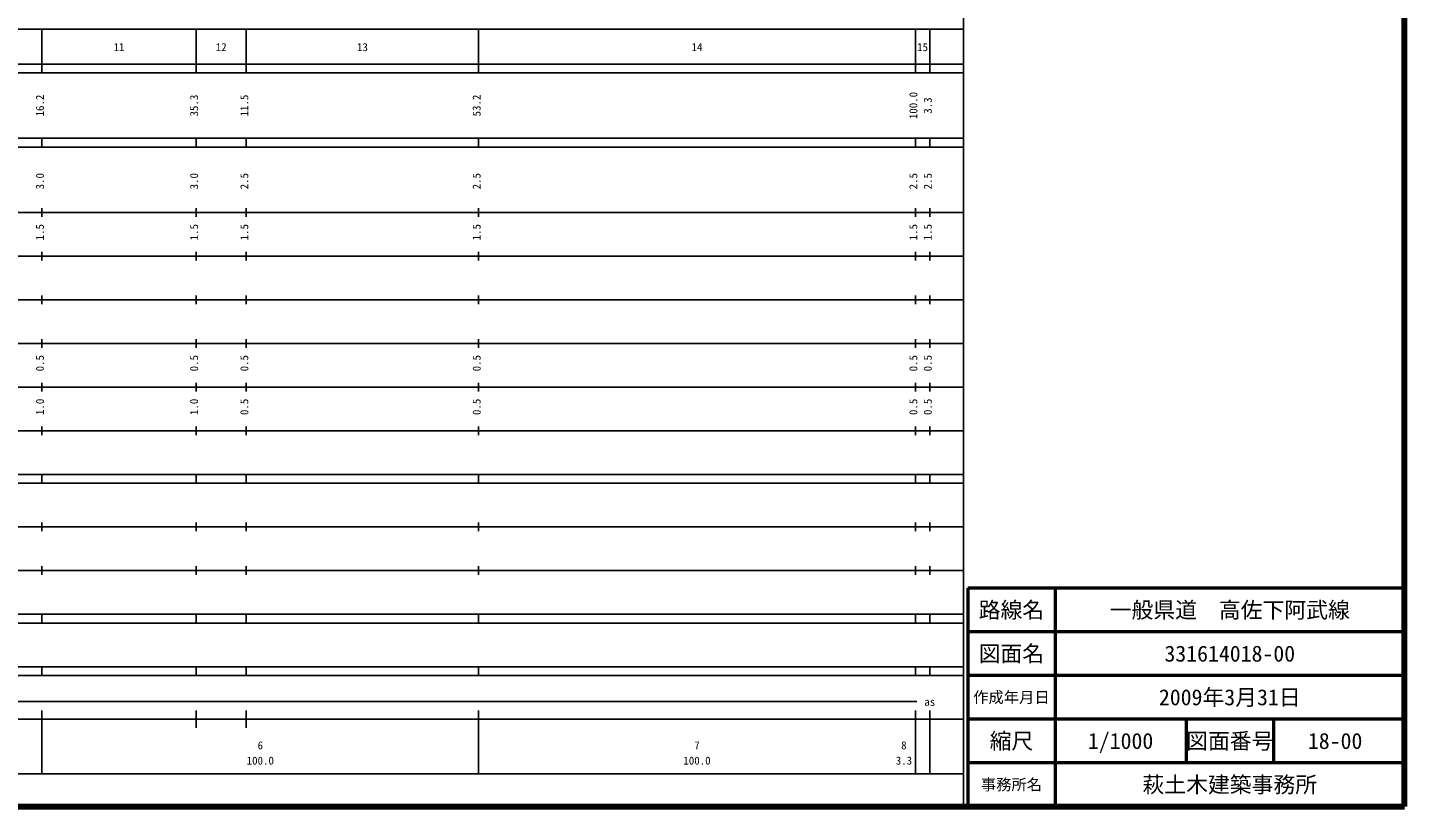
# Model space of a CAD drawing. Units: millimetres on the paper, enlarged 1000 times. Extents: x 40000 to 680000, y 20000 to 380000.
# Drawn here: x 364699 to 680000, y 20000 to 198357 of the extents above; entities that cross this region are included whole.
import ezdxf
from ezdxf.enums import TextEntityAlignment as Align

# ---------------------------------------------------------------- set-up
doc = ezdxf.new("R2010")
doc.units = ezdxf.units.MM
doc.header["$LTSCALE"] = 1000
for name, color, linetype, lineweight in [('M-TTL', 2, 'Continuous', 140), ('M-TTL-BAND', 7, 'Continuous', 25), ('M-TTL-FRAM', 2, 'Continuous', 50), ('M-TTL-LINE', 7, 'Continuous', 50)]:
    doc.layers.add(name, color=color, linetype=linetype, lineweight=lineweight)
doc.layers.add('M-TTL-TXT', color=7, linetype='Continuous')
doc.styles.add('ＭＳ ゴシック', font='')
doc.styles.get('ＭＳ ゴシック').set_extended_font_data('MS Gothic')

msp = doc.modelspace()

# ---------------------------------------------------------------- linework, layer by layer
at = {"layer": 'M-TTL'}
for p, q in [((680000, 20000), (680000, 380000)), ((40000, 20000), (680000, 20000))]:
    msp.add_line(p, q, dxfattribs=at)
at = {"layer": 'M-TTL-BAND'}
for p, q in [((579000, 20000), (579000, 370000)), ((68000, 198000), (579000, 198000)), ((368000, 188000), (368000, 198000)), ((403300, 188000), (403300, 198000)), ((414800, 188000), (414800, 198000)), ((468000, 188000), (468000, 198000)), ((568000, 188000), (568000, 198000)), ((571300, 188000), (571300, 198000)), ((40000, 190000), (579000, 190000)), ((40000, 188000), (579000, 188000)), ((40000, 173000), (579000, 173000)), ((40000, 171000), (579000, 171000)), ((368000, 171000), (368000, 173000)), ((403300, 171000), (403300, 173000)), ((414800, 171000), (414800, 173000)), ((468000, 171000), (468000, 173000)), ((568000, 171000), (568000, 173000)), ((571300, 171000), (571300, 173000)), ((40000, 156000), (579000, 156000)), ((368000, 155000), (368000, 157000)), ((403300, 155000), (403300, 157000)), ((414800, 155000), (414800, 157000)), ((468000, 155000), (468000, 157000)), ((568000, 155000), (568000, 157000)), ((571300, 155000), (571300, 157000)), ((46000, 146000), (579000, 146000)), ((368000, 145000), (368000, 147000)), ((403300, 145000), (403300, 147000)), ((414800, 145000), (414800, 147000)), ((468000, 145000), (468000, 147000)), ((568000, 145000), (568000, 147000)), ((571300, 145000), (571300, 147000)), ((52000, 136000), (579000, 136000)), ((368000, 135000), (368000, 137000)), ((403300, 135000), (403300, 137000)), ((414800, 135000), (414800, 137000)), ((468000, 135000), (468000, 137000)), ((568000, 135000), (568000, 137000)), ((571300, 135000), (571300, 137000)), ((368000, 125000), (368000, 127000)), ((403300, 125000), (403300, 127000)), ((414800, 125000), (414800, 127000)), ((468000, 125000), (468000, 127000)), ((568000, 125000), (568000, 127000)), ((571300, 125000), (571300, 127000)), ((46000, 126000), (579000, 126000)), ((368000, 115000), (368000, 117000)), ((403300, 115000), (403300, 117000)), ((414800, 115000), (414800, 117000)), ((468000, 115000), (468000, 117000)), ((568000, 115000), (568000, 117000)), ((571300, 115000), (571300, 117000)), ((52000, 116000), (579000, 116000)), ((46000, 106000), (579000, 106000)), ((368000, 105000), (368000, 107000)), ((403300, 105000), (403300, 107000)), ((414800, 105000), (414800, 107000)), ((468000, 105000), (468000, 107000)), ((568000, 105000), (568000, 107000)), ((571300, 105000), (571300, 107000)), ((40000, 96000), (579000, 96000)), ((368000, 94000), (368000, 96000)), ((403300, 94000), (403300, 96000)), ((414800, 94000), (414800, 96000)), ((468000, 94000), (468000, 96000)), ((568000, 94000), (568000, 96000)), ((571300, 94000), (571300, 96000)), ((40000, 94000), (579000, 94000)), ((49000, 84000), (579000, 84000)), ((368000, 83000), (368000, 85000)), ((403300, 83000), (403300, 85000)), ((414800, 83000), (414800, 85000)), ((468000, 83000), (468000, 85000)), ((568000, 83000), (568000, 85000)), ((571300, 83000), (571300, 85000)), ((40000, 74000), (579000, 74000)), ((368000, 73000), (368000, 75000)), ((403300, 73000), (403300, 75000)), ((414800, 73000), (414800, 75000)), ((468000, 73000), (468000, 75000)), ((568000, 73000), (568000, 75000)), ((571300, 73000), (571300, 75000)), ((40000, 64000), (579000, 64000)), ((368000, 62000), (368000, 64000)), ((403300, 62000), (403300, 64000)), ((414800, 62000), (414800, 64000)), ((468000, 62000), (468000, 64000)), ((568000, 62000), (568000, 64000)), ((571300, 62000), (571300, 64000)), ((40000, 62000), (579000, 62000)), ((40000, 52000), (579000, 52000)), ((368000, 50000), (368000, 52000)), ((403300, 50000), (403300, 52000)), ((414800, 50000), (414800, 52000)), ((468000, 50000), (468000, 52000)), ((568000, 50000), (568000, 52000)), ((571300, 50000), (571300, 52000)), ((40000, 50000), (579000, 50000)), ((273800, 44000), (568300, 44000)), ((368000, 27500), (368000, 42000)), ((403300, 38000), (403300, 42000)), ((414800, 38000), (414800, 42000)), ((468000, 27500), (468000, 42000)), ((568000, 27500), (568000, 42000)), ((571300, 27500), (571300, 42000)), ((40000, 40000), (579000, 40000)), ((68000, 27500), (579000, 27500))]:
    msp.add_line(p, q, dxfattribs=at)
at = {"layer": 'M-TTL-FRAM'}
for p, q in [((680000, 70000), (580000, 70000)), ((580000, 70000), (580000, 20000))]:
    msp.add_line(p, q, dxfattribs=at)
at = {"layer": 'M-TTL-LINE'}
for p, q in [((600000, 70000), (600000, 20000)), ((680000, 60000), (580000, 60000)), ((680000, 50000), (580000, 50000)), ((680000, 40000), (580000, 40000)), ((630000, 40000), (630000, 30000)), ((650000, 40000), (650000, 30000)), ((680000, 30000), (580000, 30000))]:
    msp.add_line(p, q, dxfattribs=at)

# ---------------------------------------------------------------- texts
at = {"layer": 'M-TTL-BAND', "style": 'ＭＳ ゴシック'}
for s, p in [('11', (385650, 192405)), ('12', (409050, 192405)), ('13', (441400, 192405)), ('14', (518000, 192405)), ('15', (569650, 192405)), ('as', (571300, 42500)), ('6', (418000, 32523)), ('7', (518000, 32523)), ('8', (565383, 32523)), ('100.0', (418000, 29033)), ('100.0', (518000, 29033)), ('3.3', (565383, 29033))]:
    msp.add_text(s, height=1833, dxfattribs=at).set_placement(p, align=Align.BOTTOM_CENTER)
for s, p in [('100.0', (569000, 180500)), ('16.2', (369000, 180500)), ('35.3', (404300, 180500)), ('11.5', (415800, 180500)), ('53.2', (469000, 180500)), ('3.3', (572300, 180500)), ('3.0', (369000, 163174)), ('3.0', (404300, 163174)), ('2.5', (415800, 163174)), ('2.5', (469000, 163174)), ('2.5', (569000, 163174)), ('2.5', (572300, 163174)), ('1.5', (369000, 151500)), ('1.5', (404300, 151500)), ('1.5', (415800, 151500)), ('1.5', (469000, 151500)), ('1.5', (569000, 151500)), ('1.5', (572300, 151500)), ('0.5', (369000, 121500)), ('0.5', (404300, 121500)), ('0.5', (415800, 121500)), ('0.5', (469000, 121500)), ('0.5', (569000, 121500)), ('0.5', (572300, 121500)), ('1.0', (369000, 111500)), ('1.0', (404300, 111500)), ('0.5', (415800, 111500)), ('0.5', (469000, 111500)), ('0.5', (569000, 111500)), ('0.5', (572300, 111500))]:
    msp.add_text(s, height=1833, rotation=90, dxfattribs=at).set_placement(p, align=Align.BOTTOM_CENTER)
at = {"layer": 'M-TTL-TXT', "style": 'ＭＳ ゴシック'}
for s, height, p in [('路線名', 3666, (590000, 65000)), ('路線名', 3666, (590000, 65000)), ('一般県道\u3000高佐下阿武線', 3666, (640000, 65000)), ('図面名', 3666, (590000, 55000)), ('図面名', 3666, (590000, 55000)), ('331614018-00', 3666, (640000, 55000)), ('2009年3月31日', 3666, (640000, 45000)), ('作成年月日', 2566, (590000, 45000)), ('作成年月日', 2566, (590000, 45000)), ('縮尺', 3666, (590000, 35000)), ('縮尺', 3666, (590000, 35000)), ('1/1000', 3666, (615000, 35000)), ('図面番号', 3666, (640000, 35000)), ('図面番号', 3666, (640000, 35000)), ('18-00', 3666, (664125, 35000)), ('事務所名', 2566, (590000, 25000)), ('事務所名', 2566, (590000, 25000)), ('萩土木建築事務所', 3666, (640000, 25000))]:
    msp.add_text(s, height=height, dxfattribs=at).set_placement(p, align=Align.MIDDLE_CENTER)

doc.saveas('drawing.dxf')
